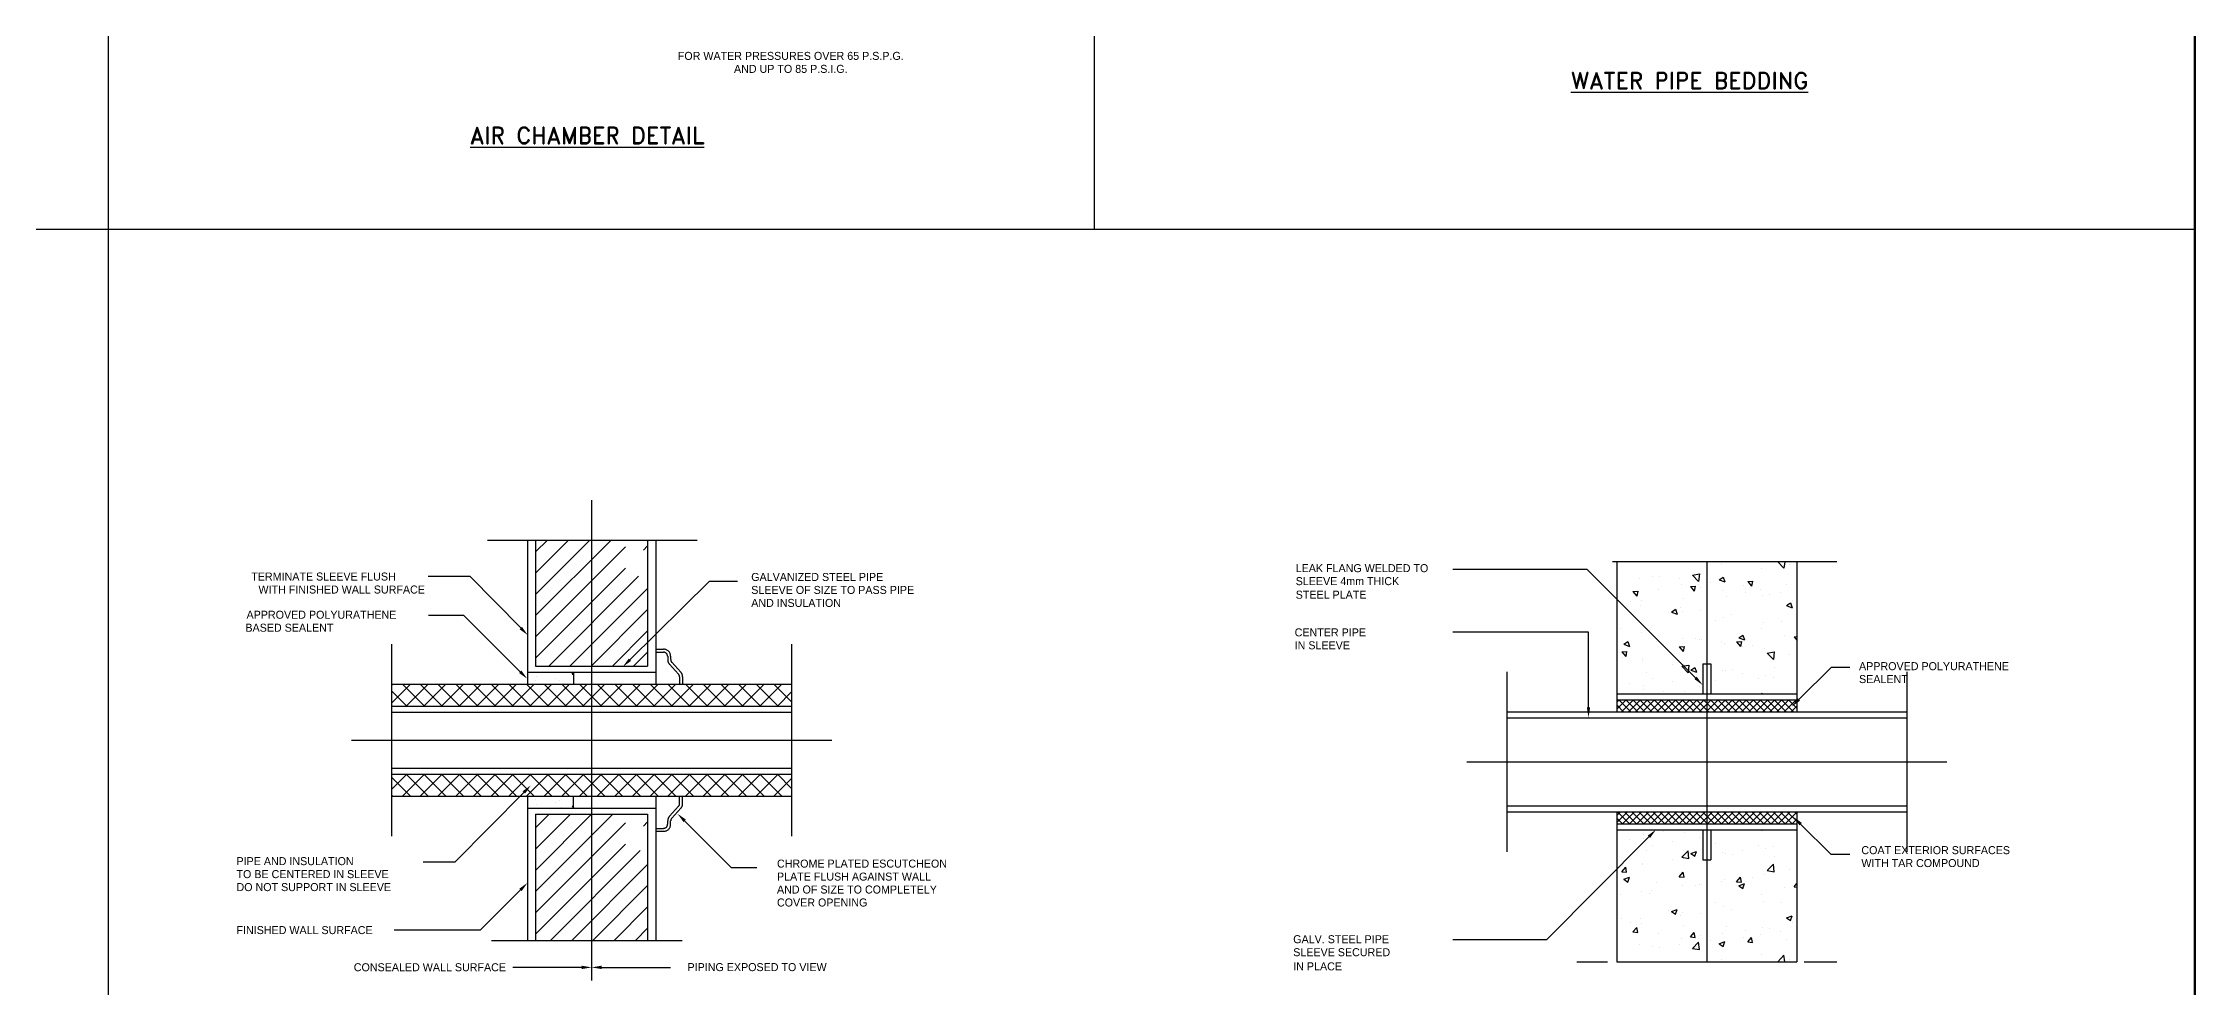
# Model space of a CAD drawing. Extents: x 787 to 1019, y 199 to 803.
# Drawn here: x 893.82 to 925.16, y 229.6 to 243.36 of the extents above; entities that cross this region are included whole.
import ezdxf
from ezdxf.enums import TextEntityAlignment as Align

# ---------------------------------------------------------------- set-up
doc = ezdxf.new("R2010")
doc.units = 0
doc.header["$MEASUREMENT"] = 0
doc.linetypes.add('CENTER', pattern=[50.8, 31.75, -6.35, 6.35, -6.35])
doc.layers.get('0').update_dxf_attribs({"color": 252, "linetype": 'CONTINUOUS', "lineweight": 30})
for name, color, linetype in [('00', 7, 'CONTINUOUS'), ('A', 1, 'CENTER'), ('BORDER', 9, 'CONTINUOUS'), ('C', 1, 'CENTER')]:
    doc.layers.add(name, color=color, linetype=linetype)
doc.layers.add('UG-BORDER', color=20, linetype='CONTINUOUS', lineweight=80)
doc.styles.add('RD', font='ROMAND.shx', dxfattribs={"width": 1.2, "height": 200})

# ---------------------------------------------------------------- blocks, each defined once
blk = doc.blocks.new('*X87')
at = {"color": 0}
for p, q in [((334.34, 78.01), (339.07, 82.74)), ((334.34, 82.43), (334.65, 82.74)), ((338.19, 77.24), (334.34, 81.08)), ((342.61, 77.24), (337.11, 82.74)), ((337.99, 77.24), (343.49, 82.74)), ((347.02, 77.24), (341.52, 82.74)), ((342.4, 77.24), (347.9, 82.74)), ((351.44, 77.24), (345.94, 82.74)), ((346.82, 77.24), (352.32, 82.74)), ((355.86, 77.24), (350.36, 82.74)), ((351.24, 77.24), (356.74, 82.74)), ((360.28, 77.24), (354.78, 82.74)), ((355.66, 77.24), (361.16, 82.74)), ((364.7, 77.24), (359.2, 82.74)), ((360.08, 77.24), (365.58, 82.74)), ((369.12, 77.24), (363.62, 82.74)), ((364.5, 77.24), (370, 82.74)), ((373.54, 77.24), (368.04, 82.74)), ((368.92, 77.24), (374.42, 82.74)), ((377.96, 77.24), (372.46, 82.74)), ((373.34, 77.24), (378.84, 82.74)), ((382.38, 77.24), (376.88, 82.74)), ((377.76, 77.24), (383.26, 82.74)), ((386.8, 77.24), (381.3, 82.74)), ((382.18, 77.24), (387.68, 82.74)), ((391.22, 77.24), (385.72, 82.74)), ((386.6, 77.24), (392.1, 82.74)), ((395.64, 77.24), (390.14, 82.74)), ((391.02, 77.24), (396.52, 82.74)), ((400.06, 77.24), (394.56, 82.74)), ((395.44, 77.24), (400.94, 82.74)), ((404.48, 77.24), (398.98, 82.74)), ((399.86, 77.24), (405.36, 82.74)), ((408.9, 77.24), (403.4, 82.74)), ((404.28, 77.24), (409.78, 82.74)), ((413.32, 77.24), (407.82, 82.74)), ((408.7, 77.24), (414.2, 82.74)), ((417.74, 77.24), (412.24, 82.74)), ((413.12, 77.24), (418.62, 82.74)), ((422.15, 77.24), (416.65, 82.74)), ((417.53, 77.24), (423.03, 82.74)), ((426.57, 77.24), (421.07, 82.74)), ((421.95, 77.24), (427.45, 82.74)), ((430.99, 77.24), (425.49, 82.74)), ((426.37, 77.24), (431.87, 82.74)), ((434.34, 78.31), (429.91, 82.74)), ((430.79, 77.24), (434.34, 80.79)), ((434.34, 82.73), (434.33, 82.74))]:
    blk.add_line(p, q, dxfattribs=at)
blk = doc.blocks.new('*X92')
at = {"color": 0}
for p, q in [((318.59, 70.73), (318.59, 70.73)), ((323.59, 71.38), (323.59, 71.38)), ((329.05, 71.29), (329.05, 71.29)), ((332.61, 69.99), (332.61, 69.99)), ((348.15, 71.87), (348.36, 71.73)), ((348.36, 71.73), (348.41, 71.87)), ((315.3, 69.36), (315.3, 69.36)), ((318.66, 69.79), (318.66, 69.79)), ((319.52, 66.68), (319.52, 66.68)), ((320.95, 67.99), (320.95, 67.99)), ((325.98, 68.91), (325.98, 68.91)), ((328.26, 65), (329.82, 66.62)), ((328.26, 65), (330.04, 64.72)), ((328.81, 64.63), (328.81, 64.63)), ((330.04, 64.72), (329.82, 66.62)), ((330.19, 66.23), (330.19, 66.23)), ((330.56, 65.95), (331.96, 66.49)), ((330.56, 65.95), (331.56, 65.28)), ((331.56, 65.28), (331.96, 66.49)), ((336.65, 68.46), (336.65, 68.46)), ((338.54, 66.16), (338.54, 66.16)), ((339.07, 66.04), (339.07, 66.04)), ((340.87, 65.78), (340.87, 65.78)), ((343.55, 66.82), (343.55, 66.82)), ((347.33, 68.01), (347.33, 68.01)), ((349.18, 67.32), (349.18, 67.32)), ((351.12, 67.81), (351.12, 67.81)), ((351.55, 65.32), (351.55, 65.32)), ((313.29, 61.4), (314.25, 62.55)), ((313.29, 61.4), (314.48, 61.29)), ((313.33, 62.84), (313.33, 62.84)), ((313.76, 59.5), (315.16, 60.04)), ((313.76, 59.5), (314.75, 58.83)), ((314.48, 61.29), (314.25, 62.55)), ((314.75, 58.83), (315.16, 60.03)), ((318.33, 63.5), (318.33, 63.5)), ((318.42, 63.14), (318.42, 63.14)), ((325.91, 64.49), (325.91, 64.49)), ((327.63, 60.14), (328.6, 61.29)), ((327.63, 60.14), (328.83, 60.04)), ((328.83, 60.04), (328.6, 61.29)), ((338.83, 59.38), (338.83, 59.38)), ((341.98, 58.89), (342.94, 60.04)), ((343.18, 58.78), (342.94, 60.04)), ((343.45, 60.06), (343.45, 60.06)), ((345.86, 59.92), (345.86, 59.92)), ((348.93, 60.67), (348.93, 60.67)), ((349.6, 61.69), (351.16, 63.31)), ((349.6, 61.69), (351.38, 61.41)), ((351.38, 61.41), (351.16, 63.31)), ((355.12, 62.07), (355.12, 62.07)), ((313.07, 55.61), (313.07, 55.61)), ((318.17, 56.48), (318.17, 56.48)), ((320.12, 56.06), (320.12, 56.06)), ((320.65, 56.61), (320.65, 56.61)), ((322, 58.75), (322, 58.75)), ((328.56, 57.98), (328.56, 57.98)), ((331.79, 58.06), (331.79, 58.06)), ((332.67, 58.3), (332.67, 58.3)), ((333.28, 58.27), (333.28, 58.27)), ((338.28, 58.93), (338.28, 58.93)), ((341.98, 58.89), (343.18, 58.78)), ((342.5, 57.9), (343.9, 58.43)), ((342.5, 57.9), (343.49, 57.22)), ((343.35, 57.85), (343.35, 57.85)), ((343.49, 57.22), (343.9, 58.43)), ((348.24, 55.67), (348.24, 55.67)), ((348.69, 54.01), (348.69, 54.01)), ((354.03, 57.39), (354.03, 57.39)), ((356.33, 57.63), (357.02, 58.46)), ((356.33, 57.63), (357.02, 57.57)), ((313.25, 49.67), (313.25, 49.67)), ((315.39, 48.72), (315.39, 48.72)), ((317.93, 49.82), (317.93, 49.82)), ((318.1, 48.53), (318.1, 48.53)), ((324.92, 51.67), (324.92, 51.67)), ((325.7, 51.45), (327.1, 51.98)), ((325.7, 51.45), (326.69, 50.77)), ((326.69, 50.77), (327.1, 51.98)), ((328.02, 50.38), (328.02, 50.38)), ((328.32, 51.32), (328.32, 51.32)), ((333.02, 51.04), (333.02, 51.04)), ((336.58, 53.67), (336.58, 53.67)), ((338.59, 52.73), (338.59, 52.73)), ((340.6, 52.04), (340.6, 52.04)), ((353.23, 53.7), (353.23, 53.7)), ((354.44, 49.84), (355.84, 50.38)), ((354.44, 49.84), (355.43, 49.17)), ((355.43, 49.17), (355.84, 50.38)), ((355.88, 48.67), (355.88, 48.67)), ((316.06, 46.35), (317.03, 47.5)), ((316.06, 46.35), (317.26, 46.25)), ((317.26, 46.25), (317.03, 47.5)), ((317.69, 43.16), (317.69, 43.16)), ((322.32, 45.84), (322.32, 45.84)), ((327.76, 43.15), (327.76, 43.15)), ((328.08, 44.66), (328.08, 44.66)), ((328.78, 48.08), (328.78, 48.08)), ((330.41, 45.1), (331.37, 46.25)), ((330.41, 45.1), (331.61, 44.99)), ((330.91, 42.2), (332.47, 43.83)), ((331.61, 44.99), (331.37, 46.25)), ((332.69, 41.93), (332.47, 43.83)), ((332.55, 44.67), (332.55, 44.67)), ((333, 45.39), (333, 45.39)), ((335.34, 44.15), (335.34, 44.15)), ((337.63, 43.39), (339.03, 43.93)), ((337.63, 43.39), (338.63, 42.72)), ((338.34, 46.07), (338.34, 46.07)), ((338.63, 42.72), (339.03, 43.93)), ((339.45, 47.63), (339.45, 47.63)), ((343.67, 44.94), (343.67, 44.94)), ((344.22, 46.67), (344.22, 46.67)), ((344.75, 43.84), (345.72, 44.99)), ((344.75, 43.84), (345.95, 43.74)), ((345.95, 43.74), (345.72, 44.99)), ((347.97, 45.81), (347.97, 45.81)), ((348.45, 47.35), (348.45, 47.35)), ((350.13, 47.17), (350.13, 47.17)), ((352.97, 46.47), (352.97, 46.47)), ((354.35, 44.49), (354.35, 44.49)), ((320.89, 42.67), (320.89, 42.67)), ((322.75, 42.49), (322.75, 42.49)), ((330.91, 42.2), (332.69, 41.93)), ((338.1, 39.41), (338.1, 39.41)), ((348.2, 40.69), (348.2, 40.69)), ((352.26, 38.89), (353.81, 40.52)), ((352.26, 38.89), (352.41, 38.87)), ((354, 38.87), (353.81, 40.52)), ((355.29, 39.58), (355.29, 39.58))]:
    blk.add_line(p, q, dxfattribs=at)
blk = doc.blocks.new('*X91')
at = {"color": 0}
for p, q in [((361.84, 101.98), (364.23, 104.37)), ((361.84, 103.75), (362.47, 104.37)), ((363.55, 101.37), (361.84, 103.08)), ((365.32, 101.37), (362.32, 104.37)), ((363, 101.37), (366, 104.37)), ((367.09, 101.37), (364.09, 104.37)), ((364.77, 101.37), (367.77, 104.37)), ((368.85, 101.37), (365.85, 104.37)), ((366.54, 101.37), (369.54, 104.37)), ((370.62, 101.37), (367.62, 104.37)), ((368.3, 101.37), (371.3, 104.37)), ((372.39, 101.37), (369.39, 104.37)), ((370.07, 101.37), (373.07, 104.37)), ((374.16, 101.37), (371.16, 104.37)), ((371.84, 101.37), (374.84, 104.37)), ((375.93, 101.37), (372.93, 104.37)), ((373.61, 101.37), (376.61, 104.37)), ((377.69, 101.37), (374.69, 104.37)), ((375.38, 101.37), (378.38, 104.37)), ((379.46, 101.37), (376.46, 104.37)), ((377.14, 101.37), (380.14, 104.37)), ((381.23, 101.37), (378.23, 104.37)), ((378.91, 101.37), (381.91, 104.37)), ((383, 101.37), (380, 104.37)), ((380.68, 101.37), (383.68, 104.37)), ((384.76, 101.37), (381.76, 104.37)), ((382.45, 101.37), (385.45, 104.37)), ((386.53, 101.37), (383.53, 104.37)), ((384.21, 101.37), (387.21, 104.37)), ((388.3, 101.37), (385.3, 104.37)), ((385.98, 101.37), (388.98, 104.37)), ((390.07, 101.37), (387.07, 104.37)), ((387.75, 101.37), (390.75, 104.37)), ((391.84, 101.37), (388.84, 104.37)), ((389.52, 101.37), (392.52, 104.37)), ((393.6, 101.37), (390.6, 104.37)), ((391.29, 101.37), (394.29, 104.37)), ((395.37, 101.37), (392.37, 104.37)), ((393.05, 101.37), (396.05, 104.37)), ((397.14, 101.37), (394.14, 104.37)), ((394.82, 101.37), (397.82, 104.37)), ((398.91, 101.37), (395.91, 104.37)), ((396.59, 101.37), (399.59, 104.37)), ((400.67, 101.37), (397.67, 104.37)), ((398.36, 101.37), (401.36, 104.37)), ((402.44, 101.37), (399.44, 104.37)), ((400.12, 101.37), (403.12, 104.37)), ((404.21, 101.37), (401.21, 104.37)), ((401.89, 101.37), (404.89, 104.37)), ((405.98, 101.37), (402.98, 104.37)), ((403.66, 101.37), (406.66, 104.37)), ((406.84, 102.28), (404.75, 104.37)), ((405.43, 101.37), (406.84, 102.78)), ((406.84, 104.04), (406.51, 104.37)), ((361.84, 73.69), (364.52, 76.37)), ((361.84, 75.46), (362.75, 76.37)), ((365.03, 73.37), (362.03, 76.37)), ((363.29, 73.37), (366.29, 76.37)), ((366.8, 73.37), (363.8, 76.37)), ((365.05, 73.37), (368.05, 76.37)), ((368.57, 73.37), (365.57, 76.37)), ((366.82, 73.37), (369.82, 76.37)), ((370.34, 73.37), (367.34, 76.37)), ((368.59, 73.37), (371.59, 76.37)), ((372.11, 73.37), (369.11, 76.37)), ((370.36, 73.37), (373.36, 76.37)), ((373.87, 73.37), (370.87, 76.37)), ((372.12, 73.37), (375.12, 76.37)), ((375.64, 73.37), (372.64, 76.37)), ((373.89, 73.37), (376.89, 76.37)), ((377.41, 73.37), (374.41, 76.37)), ((375.66, 73.37), (378.66, 76.37)), ((379.18, 73.37), (376.18, 76.37)), ((377.43, 73.37), (380.43, 76.37)), ((380.94, 73.37), (377.94, 76.37)), ((379.19, 73.37), (382.19, 76.37)), ((382.71, 73.37), (379.71, 76.37)), ((380.96, 73.37), (383.96, 76.37)), ((384.48, 73.37), (381.48, 76.37)), ((382.73, 73.37), (385.73, 76.37)), ((386.25, 73.37), (383.25, 76.37)), ((384.5, 73.37), (387.5, 76.37)), ((388.02, 73.37), (385.02, 76.37)), ((386.27, 73.37), (389.27, 76.37)), ((389.78, 73.37), (386.78, 76.37)), ((388.03, 73.37), (391.03, 76.37)), ((391.55, 73.37), (388.55, 76.37)), ((389.8, 73.37), (392.8, 76.37)), ((393.32, 73.37), (390.32, 76.37)), ((391.57, 73.37), (394.57, 76.37)), ((395.09, 73.37), (392.09, 76.37)), ((393.34, 73.37), (396.34, 76.37)), ((396.85, 73.37), (393.85, 76.37)), ((395.1, 73.37), (398.1, 76.37)), ((398.62, 73.37), (395.62, 76.37)), ((396.87, 73.37), (399.87, 76.37)), ((400.39, 73.37), (397.39, 76.37)), ((398.64, 73.37), (401.64, 76.37)), ((402.16, 73.37), (399.16, 76.37)), ((400.41, 73.37), (403.41, 76.37)), ((403.93, 73.37), (400.93, 76.37)), ((402.18, 73.37), (405.18, 76.37)), ((405.69, 73.37), (402.69, 76.37)), ((403.94, 73.37), (406.84, 76.27)), ((406.84, 73.99), (404.46, 76.37)), ((406.84, 75.76), (406.23, 76.37)), ((363.27, 73.37), (361.84, 74.8)), ((405.71, 73.37), (406.84, 74.5))]:
    blk.add_line(p, q, dxfattribs=at)
blk = doc.blocks.new('*X89')
at = {"color": 0}
for p, q in [((370.34, 94.57), (394.51, 118.74)), ((370.34, 99.87), (389.21, 118.74)), ((370.34, 105.18), (383.9, 118.74)), ((370.34, 110.48), (378.6, 118.74)), ((370.34, 115.78), (373.3, 118.74)), ((370.34, 89.27), (398.34, 117.27)), ((373.62, 87.24), (398.34, 111.96)), ((378.92, 87.24), (398.34, 106.66)), ((384.22, 87.24), (398.34, 101.36)), ((389.53, 87.24), (398.34, 96.05)), ((394.83, 87.24), (398.34, 90.75))]:
    blk.add_line(p, q, dxfattribs=at)
blk = doc.blocks.new('*X90')
at = {"color": 0}
for p, q in [((370.34, 25.63), (394.95, 50.24)), ((370.34, 30.93), (389.65, 50.24)), ((370.34, 36.23), (384.35, 50.24)), ((370.34, 41.54), (379.04, 50.24)), ((370.34, 46.84), (373.74, 50.24)), ((370.34, 20.32), (398.34, 48.32)), ((374.06, 18.74), (398.34, 43.02)), ((379.36, 18.74), (398.34, 37.72)), ((384.67, 18.74), (398.34, 32.41)), ((389.97, 18.74), (398.34, 27.11)), ((395.27, 18.74), (398.34, 21.81))]:
    blk.add_line(p, q, dxfattribs=at)
blk = doc.blocks.new('*X88')
at = {"color": 0}
for p, q in [((370.32, 83.55), (370.32, 83.55)), ((370.46, 84.75), (370.46, 84.75)), ((375.37, 84.19), (375.37, 84.19)), ((376.28, 83.7), (376.28, 83.7)), ((376.78, 85.58), (376.78, 85.58)), ((379.47, 85.21), (379.84, 85.66)), ((379.47, 85.21), (379.84, 85.18))]:
    blk.add_line(p, q, dxfattribs=at)

msp = doc.modelspace()

# ---------------------------------------------------------------- linework, layer by layer
at = {"layer": 'A'}
for p, q in [((900.876, 236.122), (900.876, 234.198)), ((900.992, 236.122), (900.992, 234.286)), ((902.624, 236.122), (902.624, 234.286)), ((902.741, 236.122), (902.741, 234.023)), ((916.741, 235.808), (916.741, 233.623)), ((919.364, 235.808), (919.364, 233.623)), ((902.741, 234.533), (902.857, 234.533)), ((902.741, 234.49), (902.857, 234.49)), ((900.876, 234.198), (901.546, 234.198)), ((900.876, 234.198), (900.876, 234.023)), ((900.992, 234.286), (902.624, 234.286)), ((901.546, 234.198), (901.546, 234.023)), ((901.546, 234.198), (902.741, 234.198)), ((902.916, 234.431), (902.916, 234.382)), ((903.075, 234.169), (902.942, 234.313)), ((902.959, 234.431), (902.959, 234.382)), ((903.107, 234.198), (902.975, 234.343)), ((917.994, 234.322), (917.994, 233.885)), ((917.994, 234.322), (918.111, 234.322)), ((918.111, 234.322), (918.111, 233.885)), ((898.894, 234.023), (900.876, 234.023)), ((898.894, 234.023), (898.894, 233.703)), ((900.876, 234.023), (901.546, 234.023)), ((901.546, 234.023), (904.722, 234.023)), ((903.09, 234.129), (903.09, 234.023)), ((903.134, 234.129), (903.134, 234.023)), ((904.722, 234.023), (904.722, 233.703)), ((916.741, 233.885), (919.364, 233.885)), ((898.894, 233.703), (904.722, 233.703)), ((898.894, 233.616), (904.722, 233.616)), ((915.138, 233.623), (916.741, 233.623)), ((915.138, 233.535), (920.966, 233.535)), ((916.741, 233.797), (919.364, 233.797)), ((916.741, 233.797), (916.741, 233.623)), ((916.741, 233.623), (919.364, 233.623)), ((919.364, 233.797), (919.364, 233.623)), ((919.364, 233.623), (920.966, 233.623)), ((898.894, 232.8), (904.722, 232.8)), ((898.894, 232.712), (904.722, 232.712)), ((898.894, 232.392), (904.722, 232.392)), ((900.876, 232.392), (900.876, 230.294)), ((901.546, 232.217), (901.546, 232.392)), ((902.741, 232.392), (902.741, 230.294)), ((903.09, 232.286), (903.09, 232.392)), ((903.134, 232.286), (903.134, 232.392)), ((900.876, 232.217), (902.741, 232.217)), ((900.992, 232.129), (900.992, 230.294)), ((900.992, 232.129), (902.624, 232.129)), ((902.624, 232.129), (902.624, 230.294)), ((902.916, 231.984), (902.916, 232.033)), ((903.075, 232.246), (902.942, 232.102)), ((902.959, 231.984), (902.959, 232.033)), ((903.107, 232.217), (902.975, 232.072)), ((915.138, 232.253), (920.966, 232.253)), ((915.138, 232.166), (916.741, 232.166)), ((916.741, 232.166), (916.741, 229.98)), ((916.741, 232.166), (919.364, 232.166)), ((916.741, 232.166), (916.741, 231.991)), ((916.741, 231.991), (919.364, 231.991)), ((919.364, 232.166), (920.966, 232.166)), ((919.364, 232.166), (919.364, 229.98)), ((919.364, 232.166), (919.364, 231.991)), ((919.364, 232.166), (919.364, 231.991)), ((902.741, 231.925), (902.857, 231.925)), ((902.741, 231.882), (902.857, 231.882)), ((916.741, 231.903), (917.994, 231.903)), ((917.994, 231.903), (917.994, 231.466)), ((917.994, 231.903), (919.364, 231.903)), ((918.111, 231.903), (918.111, 231.466)), ((917.994, 231.466), (918.111, 231.466))]:
    msp.add_line(p, q, dxfattribs=at)
at = {"layer": 'A', "color": 7, "linetype": 'Continuous'}
for p, q in [((899.427, 235.597), (900.032, 235.597)), ((900.776, 234.842), (900.032, 235.597)), ((902.366, 234.38), (903.523, 235.525)), ((903.523, 235.525), (903.934, 235.525)), ((916.312, 235.693), (914.355, 235.693)), ((917.889, 234.116), (916.312, 235.693)), ((899.431, 235.029), (899.94, 235.029)), ((900.768, 234.205), (899.94, 235.029)), ((916.329, 234.781), (914.355, 234.781)), ((916.329, 233.685), (916.329, 234.781)), ((919.394, 233.801), (919.869, 234.272)), ((919.869, 234.272), (920.137, 234.272)), ((900.82, 232.448), (899.819, 231.437)), ((903.162, 232.035), (903.841, 231.356)), ((919.419, 231.987), (919.86, 231.548)), ((917.21, 231.803), (915.718, 230.301)), ((899.354, 231.437), (899.819, 231.437)), ((903.841, 231.356), (904.215, 231.356)), ((919.86, 231.548), (920.137, 231.548)), ((900.77, 231.028), (900.187, 230.445)), ((898.932, 230.445), (900.187, 230.445)), ((915.718, 230.301), (914.355, 230.301))]:
    msp.add_line(p, q, dxfattribs=at)
at = {"layer": 'A', "color": 0}
for p, q in [((901.663, 229.9), (900.66, 229.9)), ((901.954, 229.9), (902.957, 229.9))]:
    msp.add_line(p, q, dxfattribs=at)
at = {"layer": 'A'}
for centre, radius, start, end in [((902.857, 234.431), 0.102, 0, 90), ((902.857, 234.431), 0.0583, 0, 90), ((903.018, 234.382), 0.102, 180, 222.5246), ((903.018, 234.382), 0.0583, 180, 222.5246), ((903.032, 234.129), 0.0583, 0, 42.5246), ((903.032, 234.129), 0.102, 0, 42.5246), ((903.032, 232.286), 0.0583, 317.4754, 0), ((903.032, 232.286), 0.102, 317.4754, 0), ((902.857, 231.984), 0.0583, 270, 0), ((902.857, 231.984), 0.102, 270, 0), ((903.018, 232.033), 0.102, 137.4754, 180), ((903.018, 232.033), 0.0583, 137.4754, 180)]:
    msp.add_arc(centre, radius, start, end, dxfattribs=at)
at = {"layer": 'A', "color": 0}
for points in [[(900.793, 234.859), (900.758, 234.825), (900.878, 234.738)], [(900.785, 234.222), (900.751, 234.187), (900.871, 234.102)], [(902.383, 234.363), (902.349, 234.397), (902.262, 234.277)], [(917.906, 234.133), (917.872, 234.098), (917.992, 234.012)], [(916.353, 233.685), (916.305, 233.685), (916.329, 233.539)], [(919.411, 233.784), (919.377, 233.819), (919.29, 233.699)], [(900.803, 232.465), (900.838, 232.431), (900.923, 232.551)], [(903.145, 232.018), (903.18, 232.053), (903.059, 232.138)], [(919.402, 231.969), (919.437, 232.004), (919.316, 232.089)], [(917.193, 231.82), (917.227, 231.786), (917.312, 231.906)], [(900.753, 231.045), (900.788, 231.011), (900.874, 231.131)], [(901.663, 229.876), (901.663, 229.925), (901.808, 229.9)], [(901.954, 229.876), (901.954, 229.925), (901.808, 229.9)]]:
    msp.add_solid(points, dxfattribs=at)
at = {"layer": 'BORDER'}
for p, q in [((894.766, 255.364), (894.766, 209.926)), ((909.129, 255.364), (909.129, 240.649)), ((925.163, 255.364), (925.163, 209.926)), ((846.158, 240.649), (925.163, 240.649))]:
    msp.add_line(p, q, dxfattribs=at)
at = {"layer": 'C'}
for p, q in [((901.808, 236.704), (901.808, 229.711)), ((900.293, 236.122), (903.344, 236.122)), ((916.68, 235.808), (919.946, 235.808)), ((918.052, 235.808), (918.052, 229.98)), ((898.894, 234.606), (898.894, 231.809)), ((904.722, 234.606), (904.722, 231.809)), ((915.138, 234.205), (915.138, 231.583)), ((918.052, 234.322), (918.052, 233.885)), ((920.966, 234.205), (920.966, 231.583)), ((920.966, 233.913), (920.966, 231.819)), ((898.312, 233.208), (905.305, 233.208)), ((914.556, 232.894), (921.549, 232.894)), ((900.351, 230.294), (903.128, 230.294)), ((916.158, 229.98), (916.608, 229.98)), ((916.741, 229.98), (919.364, 229.98)), ((919.471, 229.98), (919.946, 229.98))]:
    msp.add_line(p, q, dxfattribs=at)
at = {"layer": 'UG-BORDER'}
msp.add_line((925.163, 199.628), (925.163, 265.519), dxfattribs=at)

# ---------------------------------------------------------------- block references
at = {"layer": 'A', "xscale": 0.0582791763708883, "yscale": 0.0582791763708883, "zscale": 0.0582791763708883}
for name, p in [('*X89', (879.409, 229.202)), ('*X88', (879.409, 229.202)), ('*X87', (879.409, 229.202)), ('*X91', (895.653, 227.715)), ('*X90', (879.409, 229.202)), ('*X92', (898.557, 227.715))]:
    msp.add_blockref(name, p, dxfattribs=at)
at = {"layer": 'A', "xscale": -0.0582791763708883, "yscale": 0.058279176371002, "zscale": 0.0582791763733218, "rotation": 180}
for name, p in [('*X92', (898.557, 238.073)), ('*X87', (879.409, 237.214)), ('*X88', (879.409, 237.214))]:
    msp.add_blockref(name, p, dxfattribs=at)

# ---------------------------------------------------------------- texts
at = {"layer": '00', "color": 7, "style": 'RD'}
for s, p in [('%%UWATER PIPE BEDDING', (917.802, 242.692)), ('%%UAIR CHAMBER DETAIL', (901.743, 241.893))]:
    msp.add_text(s, height=0.24085, dxfattribs=at).set_placement(p, align=Align.CENTER)
at = {"layer": 'A'}
for s, p in [('FOR WATER PRESSURES OVER 65 P.S.P.G.', (904.709, 243.114)), ('AND UP TO 85 P.S.I.G.', (904.709, 242.925))]:
    msp.add_text(s, height=0.11656, dxfattribs=at).set_placement(p, align=Align.CENTER)
for s, height, p in [('LEAK FLANG WELDED TO', 0.11656, (912.064, 235.655)), ('SLEEVE OF SIZE TO PASS PIPE', 0.11656, (904.133, 235.338)), ('GALVANIZED STEEL PIPE', 0.11656, (904.133, 235.527)), ('SLEEVE 4mm THICK', 0.11656, (912.064, 235.466)), ('AND INSULATION', 0.11656, (904.133, 235.149)), ('STEEL PLATE', 0.11656, (912.064, 235.269)), ('CENTER PIPE', 0.11656, (912.049, 234.72)), ('IN SLEEVE', 0.1166, (912.049, 234.532)), ('APPROVED POLYURATHENE', 0.11656, (920.27, 234.228)), ('SEALENT', 0.1166, (920.27, 234.04)), ('COAT EXTERIOR SURFACES', 0.11656, (920.304, 231.549)), ('PIPE AND INSULATION ', 0.11656, (896.635, 231.389)), ('CHROME PLATED ESCUTCHEON', 0.11656, (904.508, 231.353)), ('WITH TAR COMPOUND', 0.11656, (920.304, 231.361)), ('TO BE CENTERED IN SLEEVE', 0.11656, (896.635, 231.2)), ('DO NOT SUPPORT IN SLEEVE', 0.11656, (896.635, 231.011)), ('AND OF SIZE TO COMPLETELY', 0.11656, (904.508, 230.976)), ('PLATE FLUSH AGAINST WALL', 0.11656, (904.508, 231.164)), ('COVER OPENING', 0.11656, (904.508, 230.787)), ('FINISHED WALL SURFACE', 0.11656, (896.635, 230.385)), ('SLEEVE SECURED ', 0.11656, (912.028, 230.063)), ('GALV. STEEL PIPE ', 0.11656, (912.028, 230.252)), ('PIPING EXPOSED TO VIEW', 0.11656, (903.205, 229.846)), ('IN PLACE', 0.1166, (912.028, 229.857))]:
    msp.add_text(s, height=height, dxfattribs=at).set_placement(p)
for s, p in [('TERMINATE SLEEVE FLUSH', (898.955, 235.533)), ('WITH FINISHED WALL SURFACE', (899.38, 235.344)), ('BASED SEALENT', (898.047, 234.788)), ('APPROVED POLYURATHENE', (898.964, 234.977)), ('CONSEALED WALL SURFACE', (900.561, 229.844))]:
    msp.add_text(s, height=0.11656, dxfattribs=at).set_placement(p, align=Align.RIGHT)

doc.saveas('drawing.dxf')
